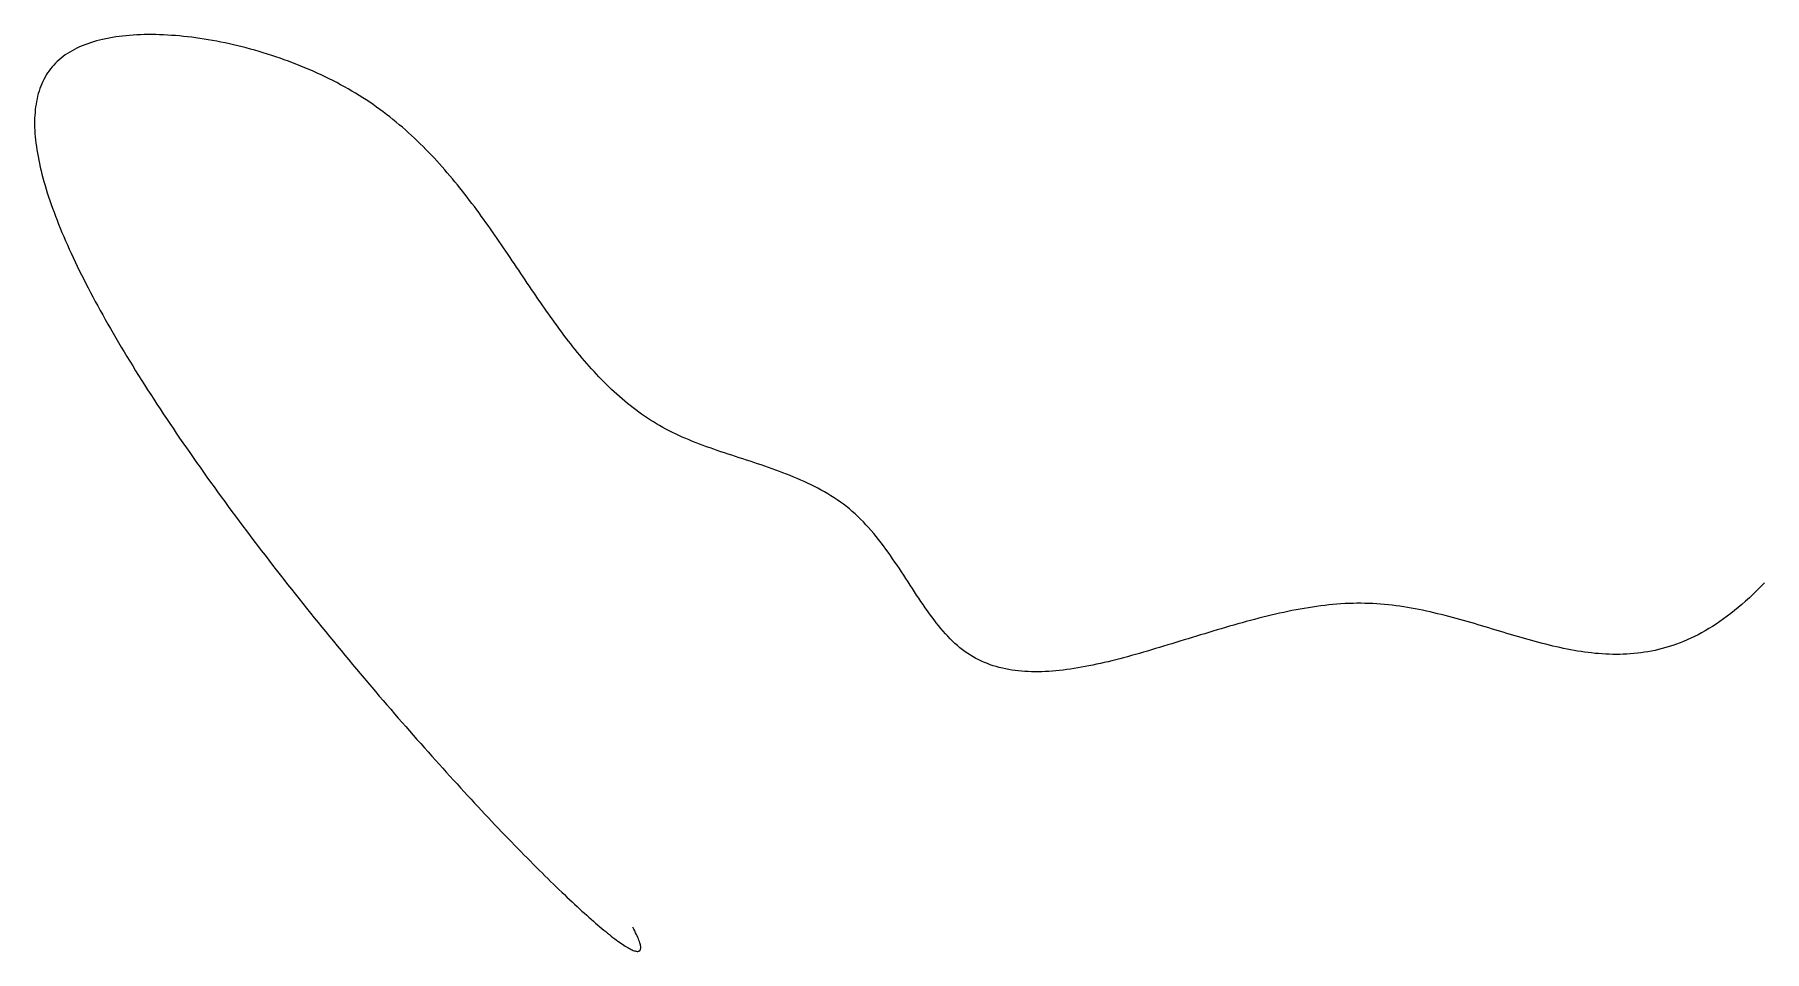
# Model space of a CAD drawing. Extents: x 63 to 1634, y -683 to -194.
# Drawn here: x 1212.1 to 1634, y -682.9 to -459.3 of the extents above; entities that cross this region are included whole.
import ezdxf

# ---------------------------------------------------------------- set-up
doc = ezdxf.new("R2010")
doc.units = 0
doc.layers.add('right_lower', color=1, linetype='CONTINUOUS')

msp = doc.modelspace()

# ---------------------------------------------------------------- linework, layer by layer
at = {"layer": 'right_lower'}
msp.add_lwpolyline([(1634, -593), (1633.081, -593.957), (1632.165, -594.881), (1631.251, -595.774), (1630.339, -596.635), (1629.43, -597.466), (1628.524, -598.267), (1627.619, -599.037), (1626.717, -599.778), (1625.818, -600.49), (1624.92, -601.173), (1624.024, -601.828), (1623.131, -602.455), (1622.239, -603.055), (1621.35, -603.628), (1620.462, -604.175), (1619.576, -604.695), (1618.692, -605.189), (1617.81, -605.659), (1616.929, -606.103), (1616.05, -606.523), (1615.172, -606.919), (1614.296, -607.292), (1613.421, -607.642), (1612.548, -607.968), (1611.676, -608.273), (1610.805, -608.556), (1609.936, -608.817), (1609.067, -609.057), (1608.2, -609.277), (1607.334, -609.477), (1606.469, -609.657), (1605.604, -609.817), (1604.741, -609.959), (1603.879, -610.082), (1603.017, -610.188), (1602.156, -610.276), (1601.295, -610.346), (1600.436, -610.4), (1599.576, -610.438), (1598.718, -610.46), (1597.859, -610.466), (1597.002, -610.458), (1596.144, -610.435), (1595.287, -610.397), (1594.43, -610.346), (1593.573, -610.282), (1592.716, -610.205), (1591.859, -610.115), (1591.003, -610.013), (1590.146, -609.9), (1589.289, -609.775), (1588.432, -609.64), (1587.575, -609.495), (1586.717, -609.339), (1585.86, -609.174), (1585.001, -609), (1584.143, -608.818), (1583.284, -608.627), (1582.424, -608.429), (1581.564, -608.223), (1580.703, -608.01), (1579.841, -607.791), (1578.979, -607.566), (1578.116, -607.335), (1577.251, -607.099), (1576.386, -606.858), (1575.52, -606.613), (1574.653, -606.364), (1573.785, -606.111), (1572.916, -605.855), (1572.045, -605.597), (1571.174, -605.337), (1570.3, -605.074), (1569.426, -604.811), (1568.55, -604.546), (1567.673, -604.281), (1566.794, -604.016), (1565.913, -603.751), (1565.031, -603.487), (1564.147, -603.224), (1563.262, -602.963), (1562.374, -602.704), (1561.485, -602.447), (1560.594, -602.194), (1559.7, -601.943), (1558.805, -601.697), (1557.908, -601.454), (1557.008, -601.216), (1556.107, -600.984), (1555.203, -600.756), (1554.297, -600.535), (1553.388, -600.32), (1552.477, -600.111), (1551.563, -599.91), (1550.647, -599.717), (1549.729, -599.531), (1548.808, -599.354), (1547.884, -599.186), (1546.957, -599.027), (1546.027, -598.878), (1545.095, -598.739), (1544.16, -598.61), (1543.222, -598.493), (1542.28, -598.387), (1541.336, -598.293), (1540.388, -598.211), (1539.438, -598.142), (1538.484, -598.086), (1537.527, -598.044), (1536.566, -598.015), (1535.602, -598.001), (1534.635, -598.002), (1533.664, -598.018), (1532.69, -598.048), (1531.712, -598.093), (1530.732, -598.152), (1529.748, -598.224), (1528.762, -598.309), (1527.773, -598.407), (1526.782, -598.517), (1525.788, -598.639), (1524.791, -598.773), (1523.793, -598.918), (1522.793, -599.074), (1521.79, -599.24), (1520.786, -599.417), (1519.78, -599.603), (1518.773, -599.799), (1517.764, -600.003), (1516.754, -600.217), (1515.743, -600.438), (1514.731, -600.668), (1513.717, -600.905), (1512.703, -601.149), (1511.689, -601.399), (1510.674, -601.657), (1509.658, -601.92), (1508.642, -602.189), (1507.627, -602.463), (1506.611, -602.742), (1505.595, -603.025), (1504.579, -603.313), (1503.564, -603.604), (1502.549, -603.899), (1501.535, -604.197), (1500.522, -604.497), (1499.51, -604.8), (1498.498, -605.104), (1497.488, -605.41), (1496.479, -605.718), (1495.471, -606.026), (1494.465, -606.334), (1493.461, -606.643), (1492.458, -606.951), (1491.457, -607.258), (1490.458, -607.564), (1489.462, -607.869), (1488.467, -608.172), (1487.476, -608.473), (1486.486, -608.771), (1485.499, -609.066), (1484.515, -609.358), (1483.534, -609.646), (1482.557, -609.93), (1481.582, -610.21), (1480.61, -610.485), (1479.642, -610.754), (1478.678, -611.018), (1477.717, -611.276), (1476.76, -611.528), (1475.807, -611.773), (1474.858, -612.011), (1473.913, -612.241), (1472.973, -612.464), (1472.036, -612.679), (1471.105, -612.884), (1470.178, -613.081), (1469.256, -613.269), (1468.339, -613.447), (1467.427, -613.615), (1466.521, -613.772), (1465.619, -613.919), (1464.724, -614.054), (1463.833, -614.178), (1462.949, -614.29), (1462.07, -614.39), (1461.197, -614.477), (1460.331, -614.551), (1459.47, -614.611), (1458.616, -614.658), (1457.769, -614.69), (1456.928, -614.708), (1456.094, -614.711), (1455.266, -614.699), (1454.446, -614.671), (1453.633, -614.627), (1452.827, -614.566), (1452.028, -614.489), (1451.237, -614.395), (1450.454, -614.283), (1449.678, -614.153), (1448.911, -614.005), (1448.151, -613.838), (1447.399, -613.652), (1446.656, -613.447), (1445.921, -613.221), (1445.195, -612.976), (1444.477, -612.711), (1443.768, -612.424), (1443.068, -612.116), (1442.377, -611.786), (1441.695, -611.435), (1441.022, -611.061), (1440.359, -610.664), (1439.705, -610.244), (1439.062, -609.8), (1438.427, -609.333), (1437.803, -608.841), (1437.189, -608.326), (1436.584, -607.787), (1435.987, -607.225), (1435.4, -606.643), (1434.82, -606.04), (1434.247, -605.417), (1433.681, -604.776), (1433.121, -604.118), (1432.568, -603.442), (1432.019, -602.752), (1431.475, -602.047), (1430.936, -601.328), (1430.4, -600.596), (1429.868, -599.852), (1429.338, -599.098), (1428.811, -598.334), (1428.285, -597.561), (1427.761, -596.78), (1427.237, -595.992), (1426.714, -595.199), (1426.19, -594.4), (1425.666, -593.597), (1425.14, -592.79), (1424.613, -591.982), (1424.083, -591.173), (1423.55, -590.363), (1423.015, -589.554), (1422.475, -588.746), (1421.931, -587.941), (1421.382, -587.14), (1420.828, -586.343), (1420.268, -585.552), (1419.701, -584.767), (1419.128, -583.99), (1418.548, -583.221), (1417.959, -582.461), (1417.362, -581.712), (1416.756, -580.974), (1416.141, -580.248), (1415.516, -579.535), (1414.881, -578.837), (1414.235, -578.153), (1413.577, -577.485), (1412.907, -576.835), (1412.225, -576.202), (1411.53, -575.589), (1410.823, -574.994), (1410.103, -574.417), (1409.37, -573.858), (1408.627, -573.316), (1407.872, -572.791), (1407.107, -572.282), (1406.331, -571.788), (1405.545, -571.309), (1404.751, -570.845), (1403.947, -570.394), (1403.134, -569.956), (1402.313, -569.531), (1401.485, -569.118), (1400.649, -568.716), (1399.806, -568.325), (1398.957, -567.945), (1398.102, -567.574), (1397.241, -567.213), (1396.376, -566.86), (1395.505, -566.515), (1394.63, -566.177), (1393.751, -565.847), (1392.868, -565.523), (1391.983, -565.205), (1391.094, -564.891), (1390.204, -564.583), (1389.312, -564.278), (1388.418, -563.978), (1387.524, -563.68), (1386.628, -563.384), (1385.733, -563.09), (1384.838, -562.797), (1383.944, -562.506), (1383.051, -562.214), (1382.159, -561.921), (1381.27, -561.628), (1380.383, -561.333), (1379.499, -561.036), (1378.618, -560.736), (1377.74, -560.433), (1376.867, -560.126), (1375.998, -559.814), (1375.135, -559.497), (1374.277, -559.175), (1373.424, -558.847), (1372.578, -558.512), (1371.738, -558.17), (1370.906, -557.819), (1370.081, -557.461), (1369.264, -557.093), (1368.455, -556.716), (1367.655, -556.329), (1366.864, -555.93), (1366.083, -555.521), (1365.311, -555.101), (1364.548, -554.67), (1363.794, -554.229), (1363.049, -553.777), (1362.313, -553.314), (1361.585, -552.842), (1360.866, -552.359), (1360.154, -551.867), (1359.451, -551.365), (1358.755, -550.853), (1358.067, -550.333), (1357.387, -549.803), (1356.714, -549.264), (1356.048, -548.716), (1355.389, -548.159), (1354.737, -547.594), (1354.091, -547.021), (1353.452, -546.439), (1352.819, -545.85), (1352.192, -545.252), (1351.571, -544.647), (1350.956, -544.035), (1350.347, -543.415), (1349.743, -542.787), (1349.144, -542.153), (1348.551, -541.512), (1347.962, -540.864), (1347.378, -540.21), (1346.799, -539.55), (1346.224, -538.883), (1345.653, -538.21), (1345.087, -537.531), (1344.524, -536.847), (1343.965, -536.157), (1343.41, -535.461), (1342.858, -534.761), (1342.309, -534.055), (1341.763, -533.344), (1341.22, -532.629), (1340.68, -531.909), (1340.143, -531.185), (1339.608, -530.457), (1339.075, -529.724), (1338.544, -528.988), (1338.015, -528.248), (1337.488, -527.504), (1336.962, -526.757), (1336.438, -526.007), (1335.914, -525.253), (1335.392, -524.497), (1334.871, -523.738), (1334.35, -522.977), (1333.83, -522.213), (1333.31, -521.446), (1332.791, -520.678), (1332.271, -519.908), (1331.751, -519.136), (1331.231, -518.362), (1330.711, -517.587), (1330.189, -516.811), (1329.667, -516.033), (1329.144, -515.255), (1328.62, -514.476), (1328.094, -513.696), (1327.567, -512.916), (1327.038, -512.136), (1326.507, -511.355), (1325.975, -510.575), (1325.44, -509.795), (1324.902, -509.015), (1324.362, -508.236), (1323.82, -507.457), (1323.274, -506.679), (1322.726, -505.903), (1322.174, -505.127), (1321.619, -504.353), (1321.06, -503.581), (1320.498, -502.81), (1319.931, -502.041), (1319.361, -501.274), (1318.786, -500.51), (1318.207, -499.747), (1317.624, -498.988), (1317.035, -498.231), (1316.442, -497.476), (1315.844, -496.725), (1315.24, -495.977), (1314.631, -495.232), (1314.016, -494.491), (1313.396, -493.754), (1312.769, -493.02), (1312.137, -492.291), (1311.498, -491.565), (1310.853, -490.844), (1310.201, -490.128), (1309.543, -489.416), (1308.877, -488.709), (1308.204, -488.007), (1307.524, -487.31), (1306.837, -486.618), (1306.142, -485.932), (1305.439, -485.252), (1304.728, -484.577), (1304.009, -483.909), (1303.282, -483.246), (1302.546, -482.59), (1301.802, -481.941), (1301.048, -481.298), (1300.286, -480.661), (1299.515, -480.032), (1298.734, -479.41), (1297.944, -478.796), (1297.144, -478.188), (1296.334, -477.589), (1295.514, -476.997), (1294.684, -476.413), (1293.844, -475.837), (1292.993, -475.27), (1292.132, -474.711), (1291.259, -474.161), (1290.376, -473.619), (1289.482, -473.086), (1288.577, -472.563), (1287.663, -472.048), (1286.739, -471.543), (1285.805, -471.046), (1284.863, -470.559), (1283.912, -470.081), (1282.954, -469.613), (1281.987, -469.154), (1281.014, -468.704), (1280.034, -468.264), (1279.047, -467.834), (1278.054, -467.413), (1277.056, -467.003), (1276.052, -466.602), (1275.043, -466.211), (1274.03, -465.83), (1273.013, -465.459), (1271.993, -465.099), (1270.969, -464.748), (1269.942, -464.408), (1268.912, -464.078), (1267.881, -463.759), (1266.848, -463.45), (1265.814, -463.151), (1264.778, -462.864), (1263.743, -462.587), (1262.707, -462.32), (1261.671, -462.065), (1260.637, -461.821), (1259.603, -461.587), (1258.571, -461.365), (1257.54, -461.153), (1256.512, -460.953), (1255.487, -460.764), (1254.465, -460.587), (1253.446, -460.421), (1252.431, -460.266), (1251.421, -460.123), (1250.415, -459.992), (1249.414, -459.872), (1248.418, -459.764), (1247.429, -459.668), (1246.446, -459.583), (1245.469, -459.511), (1244.499, -459.451), (1243.537, -459.402), (1242.583, -459.366), (1241.637, -459.343), (1240.7, -459.331), (1239.771, -459.332), (1238.852, -459.345), (1237.943, -459.371), (1237.044, -459.41), (1236.156, -459.461), (1235.279, -459.525), (1234.413, -459.601), (1233.559, -459.691), (1232.717, -459.794), (1231.888, -459.909), (1231.072, -460.038), (1230.269, -460.179), (1229.48, -460.334), (1228.705, -460.503), (1227.945, -460.684), (1227.2, -460.879), (1226.47, -461.088), (1225.756, -461.31), (1225.058, -461.546), (1224.377, -461.795), (1223.713, -462.058), (1223.066, -462.335), (1222.436, -462.626), (1221.825, -462.931), (1221.233, -463.251), (1220.659, -463.584), (1220.105, -463.931), (1219.57, -464.293), (1219.056, -464.669), (1218.56, -465.059), (1218.085, -465.462), (1217.628, -465.88), (1217.191, -466.311), (1216.773, -466.756), (1216.374, -467.215), (1215.993, -467.686), (1215.631, -468.171), (1215.288, -468.669), (1214.963, -469.18), (1214.656, -469.704), (1214.368, -470.241), (1214.097, -470.79), (1213.844, -471.352), (1213.609, -471.926), (1213.392, -472.512), (1213.192, -473.11), (1213.009, -473.721), (1212.844, -474.343), (1212.695, -474.977), (1212.564, -475.622), (1212.449, -476.279), (1212.351, -476.948), (1212.269, -477.628), (1212.204, -478.319), (1212.155, -479.02), (1212.122, -479.733), (1212.106, -480.457), (1212.105, -481.191), (1212.119, -481.936), (1212.15, -482.691), (1212.196, -483.456), (1212.257, -484.232), (1212.333, -485.018), (1212.424, -485.813), (1212.531, -486.619), (1212.652, -487.434), (1212.788, -488.258), (1212.938, -489.092), (1213.103, -489.936), (1213.282, -490.788), (1213.475, -491.65), (1213.682, -492.52), (1213.903, -493.4), (1214.137, -494.288), (1214.385, -495.185), (1214.647, -496.09), (1214.922, -497.003), (1215.21, -497.925), (1215.511, -498.855), (1215.826, -499.793), (1216.153, -500.738), (1216.492, -501.691), (1216.844, -502.652), (1217.209, -503.621), (1217.586, -504.597), (1217.975, -505.58), (1218.376, -506.57), (1218.788, -507.567), (1219.213, -508.571), (1219.649, -509.582), (1220.097, -510.599), (1220.556, -511.623), (1221.026, -512.653), (1221.507, -513.69), (1221.999, -514.733), (1222.502, -515.782), (1223.015, -516.836), (1223.54, -517.897), (1224.074, -518.963), (1224.619, -520.034), (1225.174, -521.111), (1225.739, -522.194), (1226.313, -523.281), (1226.898, -524.374), (1227.492, -525.471), (1228.095, -526.574), (1228.708, -527.681), (1229.33, -528.792), (1229.961, -529.908), (1230.602, -531.028), (1231.25, -532.153), (1231.908, -533.281), (1232.574, -534.414), (1233.248, -535.55), (1233.931, -536.69), (1234.622, -537.834), (1235.321, -538.981), (1236.028, -540.131), (1236.742, -541.285), (1237.464, -542.442), (1238.194, -543.602), (1238.931, -544.764), (1239.675, -545.93), (1240.426, -547.098), (1241.184, -548.268), (1241.949, -549.441), (1242.72, -550.616), (1243.499, -551.793), (1244.283, -552.972), (1245.074, -554.153), (1245.871, -555.336), (1246.674, -556.52), (1247.482, -557.706), (1248.297, -558.894), (1249.117, -560.082), (1249.943, -561.272), (1250.774, -562.463), (1251.61, -563.655), (1252.451, -564.847), (1253.297, -566.041), (1254.148, -567.234), (1255.004, -568.428), (1255.864, -569.623), (1256.728, -570.817), (1257.597, -572.012), (1258.47, -573.207), (1259.347, -574.401), (1260.228, -575.595), (1261.113, -576.789), (1262.001, -577.982), (1262.893, -579.174), (1263.788, -580.366), (1264.686, -581.557), (1265.587, -582.746), (1266.491, -583.935), (1267.399, -585.122), (1268.308, -586.308), (1269.221, -587.492), (1270.135, -588.675), (1271.052, -589.856), (1271.971, -591.035), (1272.893, -592.212), (1273.816, -593.386), (1274.74, -594.559), (1275.667, -595.729), (1276.594, -596.897), (1277.524, -598.062), (1278.454, -599.224), (1279.386, -600.383), (1280.318, -601.54), (1281.251, -602.693), (1282.185, -603.843), (1283.12, -604.99), (1284.054, -606.133), (1284.99, -607.273), (1285.925, -608.409), (1286.86, -609.541), (1287.795, -610.669), (1288.73, -611.793), (1289.665, -612.913), (1290.599, -614.028), (1291.532, -615.139), (1292.465, -616.246), (1293.397, -617.347), (1294.327, -618.444), (1295.257, -619.536), (1296.185, -620.623), (1297.112, -621.705), (1298.037, -622.782), (1298.96, -623.853), (1299.882, -624.918), (1300.801, -625.978), (1301.719, -627.032), (1302.634, -628.08), (1303.547, -629.122), (1304.457, -630.158), (1305.364, -631.187), (1306.269, -632.211), (1307.171, -633.227), (1308.07, -634.237), (1308.966, -635.241), (1309.858, -636.237), (1310.747, -637.226), (1311.633, -638.209), (1312.514, -639.183), (1313.392, -640.151), (1314.266, -641.111), (1315.136, -642.064), (1316.001, -643.008), (1316.862, -643.945), (1317.719, -644.874), (1318.571, -645.795), (1319.418, -646.707), (1320.26, -647.612), (1321.097, -648.507), (1321.929, -649.394), (1322.756, -650.273), (1323.577, -651.142), (1324.393, -652.003), (1325.203, -652.855), (1326.007, -653.697), (1326.805, -654.53), (1327.597, -655.353), (1328.383, -656.167), (1329.162, -656.972), (1329.935, -657.766), (1330.702, -658.551), (1331.461, -659.325), (1332.214, -660.089), (1332.959, -660.843), (1333.698, -661.587), (1334.429, -662.32), (1335.152, -663.042), (1335.868, -663.754), (1336.577, -664.455), (1337.277, -665.144), (1337.97, -665.823), (1338.654, -666.49), (1339.33, -667.146), (1339.998, -667.79), (1340.658, -668.423), (1341.308, -669.044), (1341.95, -669.653), (1342.583, -670.25), (1343.207, -670.835), (1343.822, -671.407), (1344.427, -671.967), (1345.023, -672.515), (1345.61, -673.05), (1346.187, -673.573), (1346.754, -674.082), (1347.311, -674.579), (1347.857, -675.062), (1348.394, -675.532), (1348.92, -675.989), (1349.436, -676.433), (1349.941, -676.863), (1350.435, -677.279), (1350.919, -677.681), (1351.391, -678.069), (1351.853, -678.444), (1352.303, -678.804), (1352.741, -679.149), (1353.168, -679.481), (1353.583, -679.797), (1353.987, -680.099), (1354.378, -680.387), (1354.757, -680.659), (1355.124, -680.916), (1355.479, -681.158), (1355.821, -681.385), (1356.151, -681.596), (1356.468, -681.792), (1356.772, -681.972), (1357.063, -682.137), (1357.34, -682.285), (1357.605, -682.418), (1357.856, -682.534), (1358.093, -682.634), (1358.317, -682.718), (1358.527, -682.785), (1358.723, -682.835), (1358.905, -682.869), (1359.072, -682.886), (1359.226, -682.886), (1359.364, -682.868), (1359.489, -682.834), (1359.598, -682.782), (1359.692, -682.712), (1359.772, -682.625), (1359.836, -682.521), (1359.885, -682.398), (1359.919, -682.258), (1359.937, -682.099), (1359.939, -681.922), (1359.926, -681.727), (1359.896, -681.513), (1359.851, -681.281), (1359.789, -681.03), (1359.711, -680.76), (1359.616, -680.472), (1359.505, -680.164), (1359.377, -679.837), (1359.232, -679.49), (1359.07, -679.125), (1358.891, -678.739), (1358.694, -678.334), (1358.48, -677.91), (1358.249, -677.465), (1358, -677)], dxfattribs=at)

doc.saveas('drawing.dxf')
